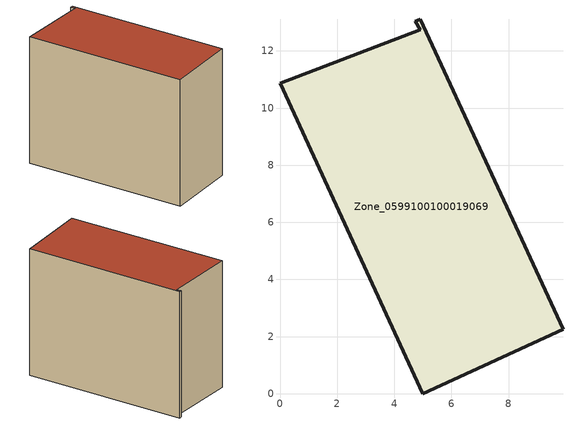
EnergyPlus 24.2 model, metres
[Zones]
Zone_0599100100019069
 floor ground (C_G): 4.74,13.04 4.91,13.11 9.91,2.27 5,0 0,10.87 4.9,12.74 z0
 wall outside (C_F): 5,0 9.91,2.27 4.91,13.11 4.74,13.04 4.9,12.74 0,10.87 5,0 z0:9.56
 roof outside (C_R): 4.91,13.11 4.74,13.04 4.9,12.74 0,10.87 5,0 9.91,2.27 z9.56
[BUILDING]
Pand.0599100100019069: North Axis=0; Terrain=City; Loads Convergence Tolerance Value=0.04; Temperature Convergence Tolerance Value=0.4; Solar Distribution=FullExterior; Maximum Number of Warmup Days=25; Minimum Number of Warmup Days=1
[Site:Location]
Rotterdam.The.Hague.AP_ZH_NLD Design_Conditions: Latitude=51.96; Longitude=4.45; Time Zone=1; Elevation=-4.5
[SITE:GROUNDTEMPERATURE:BUILDINGSURFACE]
18, 18, 18, 18, 18, 18, 18, 18, 18, 18, 18, 18
[MATERIAL] Thermal Absorptance=0.9; Solar Absorptance=0.7; Visible Absorptance=0.7
Name | Roughness | Thickness | Conductivity | Density | Specific Heat
G.TI.2015-2018 | MediumSmooth | 0.15 | 0.0428571 | 540 | 1210
F.TI.2015-2018 | Rough | 0.3 | 0.0666667 | 1920 | 840
R.TI.2015-2018 | MediumRough | 0.2 | 0.0333333 | 1500 | 1000
[CONSTRUCTION]
C_G: G.TI.2015-2018
C_F: F.TI.2015-2018
C_R: R.TI.2015-2018
[ZONE]
Zone_0599100100019069: Type=1; Multiplier=1; Ceiling Height=Autocalculate; Volume=Autocalculate; Floor Area=autocalculate; Part of Total Floor Area=Yes
[ZONEINFILTRATION:DESIGNFLOWRATE]
Infil_Zone_0599100100019069: Zone or ZoneList or Space or SpaceList=Zone_0599100100019069; Schedule=AlwaysOn; Design Flow Rate Calculation Method=Flow/Area; Flow Rate per Floor Area=0.0015; Constant Term Coefficient=1; Temperature Term Coefficient=0; Velocity Term Coefficient=0; Velocity Squared Term Coefficient=0
[HVACTEMPLATE:ZONE:IDEALLOADSAIRSYSTEM]
Zone_0599100100019069: Maximum Heating Supply Air Temperature=50; Minimum Cooling Supply Air Temperature=13; Maximum Heating Supply Air Humidity Ratio=0.0156; Minimum Cooling Supply Air Humidity Ratio=0.0077; Heating Limit=NoLimit; Cooling Limit=NoLimit; Dehumidification Control Type=ConstantSensibleHeatRatio; Cooling Sensible Heat Ratio=0.7; Dehumidification Setpoint=60; Humidification Control Type=None; Humidification Setpoint=30; Outdoor Air Method=None; Outdoor Air Flow Rate per Person=0.00944; Outdoor Air Flow Rate per Zone Floor Area=0; Outdoor Air Flow Rate per Zone=0; Demand Controlled Ventilation Type=None; Outdoor Air Economizer Type=NoEconomizer; Heat Recovery Type=None; Sensible Heat Recovery Effectiveness=0.7; Latent Heat Recovery Effectiveness=0.65
[ZONECONTROL:THERMOSTAT]
ThermostatControl_Zone_0599100100019069: Zone or ZoneList=Zone_0599100100019069; Control Type Schedule=DualSetpointControlType; Control 1=Thermostat_Zone_0599100100019069; Temperature Difference Between Cutout And Setpoint=0
[THERMOSTATSETPOINT:DUALSETPOINT]
Thermostat_Zone_0599100100019069: Heating Setpoint Temperature Schedule=HeatingSetpoint_Zone_0599100100019069; Cooling Setpoint Temperature Schedule=CoolingSetpoint_Zone_0599100100019069
[SCHEDULE:COMPACT]
HeatingSetpoint_Zone_0599100100019069: Through: 12/31, For: AllDays, Until: 24:00, 21
CoolingSetpoint_Zone_0599100100019069: Through: 12/31, For: AllDays, Until: 24:00, 24
DualSetpointControlType: Through: 12/31, For: AllDays, Until: 24:00, 4
AlwaysOn: Through: 12/31, For: AllDays, Until: 24:00, 1
